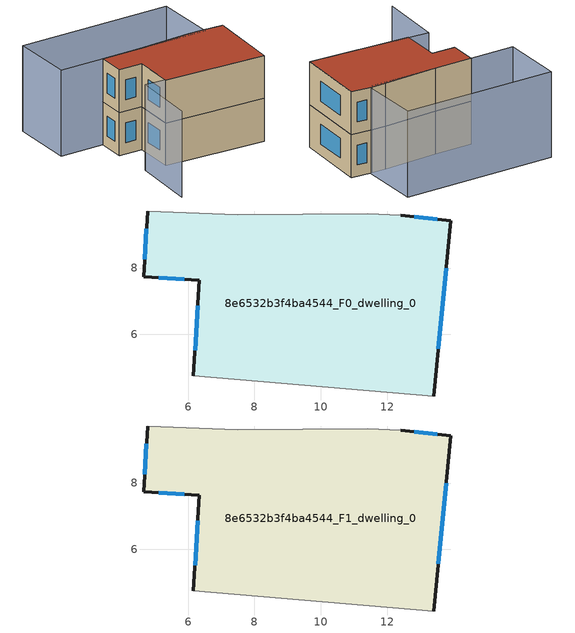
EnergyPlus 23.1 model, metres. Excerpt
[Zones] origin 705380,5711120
8e6532b3f4ba4544_F0_dwelling_0
 floor ground (EU_floor_Construction): 13.92,9.42 13.41,4.14 6.16,4.75 6.35,7.63 4.66,7.73 4.78,9.72 7.5,9.61 11.42,9.64 12.42,9.59 z0
 wall outside (EU_wall_Construction): 13.41,4.14 13.92,9.42 12.42,9.59 / 4.78,9.72 4.66,7.73 6.35,7.63 6.16,4.75 z0:3
 wall adiabatic (EU_wall_Construction): 12.42,9.59 11.42,9.64 7.5,9.61 4.78,9.72 / 6.16,4.75 13.41,4.14 z0:3
 window (EU_Window_Construction): 13.52,9.47 12.82,9.55 / 13.55,5.57 13.78,8 / 6.3,6.86 6.21,5.53 / 5.11,7.7 5.89,7.66 / 4.75,9.18 4.69,8.27 z0.81:2.19
8e6532b3f4ba4544_F1_dwelling_0
 floor to 8e6532b3f4ba4544_F0_dwelling_0 (EU_floor_Construction): 13.92,9.42 13.41,4.14 6.16,4.75 6.35,7.63 4.66,7.73 4.78,9.72 7.5,9.61 11.42,9.64 12.42,9.59 z3
 wall outside (EU_wall_Construction): 13.41,4.14 13.92,9.42 12.42,9.59 / 4.78,9.72 4.66,7.73 6.35,7.63 6.16,4.75 z3:6
 wall adiabatic (EU_wall_Construction): 12.42,9.59 11.42,9.64 7.5,9.61 4.78,9.72 / 6.16,4.75 13.41,4.14 z3:6
 window (EU_Window_Construction): 13.52,9.47 12.82,9.55 / 13.55,5.57 13.78,8 / 6.3,6.86 6.21,5.53 / 5.11,7.7 5.89,7.66 / 4.75,9.18 4.69,8.27 z3.81:5.19
 roof outside (EU_roof_Construction): 13.41,4.14 13.92,9.42 12.42,9.59 11.42,9.64 7.5,9.61 4.78,9.72 4.66,7.73 6.35,7.63 6.16,4.75 z6
shading: 4.24,0.33 4.69,4.98 / 4.69,4.98 13.41,4.14 / 1.81,14.31 12.72,13.88 / 12.72,13.88 12.55,9.41 / 12.55,9.41 1.63,9.83 / 1.63,9.83 1.81,14.31 z0:6
[Building]
EU S2 Campaign: North Axis=0; Terrain=City; Solar Distribution=FullExterior
[Site:Location]
London: Latitude=51.5; Longitude=-0.5; Time Zone=0; Elevation=25
[SizingPeriod:WeatherFileDays]
AnnualSizingPeriod: Begin Month=1; Begin Day of Month=1; End Month=12; End Day of Month=31; Day of Week for Start Day=Monday; Use Weather File Daylight Saving Period=No; Use Weather File Rain and Snow Indicators=No
[MATERIAL]
EU_InternalMass_Material: Roughness=MediumRough; Thickness=0.1; Conductivity=1; Density=1800; Specific Heat=900; Thermal Absorptance=0.9; Solar Absorptance=0.7; Visible Absorptance=0.7
[MATERIAL:NOMASS] Roughness=MediumRough; Thermal Absorptance=0.9; Solar Absorptance=0.7; Visible Absorptance=0.7
Name | Thermal Resistance
EU_wall_NoMass | 0.555556
EU_roof_NoMass | 0.510204
EU_floor_NoMass | 1.68919
[WINDOWMATERIAL:SIMPLEGLAZINGSYSTEM]
EU_Window_SimpleGlazing: UFactor=3.96; Solar Heat Gain Coefficient=0.85; Visible Transmittance=0.85
[CONSTRUCTION]
EU_wall_Construction: EU_wall_NoMass
EU_roof_Construction: EU_roof_NoMass
EU_floor_Construction: EU_floor_NoMass
EU_Window_Construction: EU_Window_SimpleGlazing
EU_InternalMass_Construction: EU_InternalMass_Material
[ZONE] Type=1; Multiplier=1; Ceiling Height=autocalculate; Volume=124.274; Floor Area=autocalculate; Part of Total Floor Area=Yes
8e6532b3f4ba4544_F0_dwelling_0; 8e6532b3f4ba4544_F1_dwelling_0
[INTERNALMASS] Construction=EU_InternalMass_Construction; Surface Area=41.4248
Name | Zone or ZoneList
8e6532b3f4ba4544_F0_dwelling_0_EU_InternalMass | 8e6532b3f4ba4544_F0_dwelling_0
8e6532b3f4ba4544_F1_dwelling_0_EU_InternalMass | 8e6532b3f4ba4544_F1_dwelling_0
[OTHEREQUIPMENT] Fuel Type=Electricity; Design Level Calculation Method=Watts/Area; Power per Zone Floor Area=1; Fraction Latent=0; Fraction Radiant=0; Fraction Lost=0; Carbon Dioxide Generation Rate=0; EndUse Subcategory=EU_Step8_InternalGains
Name | Zone or ZoneList or Space or SpaceList | Schedule
EU_Step8_InternalGain_8e6532b3f4ba4544_F0_dwelling_0_f000 | 8e6532b3f4ba4544_F0_dwelling_0 | EU_Step8_GainSchedule_8e6532b3f4ba4544_F0_dwelling_0_f000
EU_Step8_InternalGain_8e6532b3f4ba4544_F1_dwelling_0_f000 | 8e6532b3f4ba4544_F1_dwelling_0 | EU_Step8_GainSchedule_8e6532b3f4ba4544_F1_dwelling_0_f000
[ZONEVENTILATION:DESIGNFLOWRATE] Schedule=EU_AlwaysOn; Design Flow Rate Calculation Method=AirChanges/Hour; Air Changes per Hour=0.48; Ventilation Type=Natural; Fan Pressure Rise=0; Fan Total Efficiency=1; Constant Term Coefficient=1; Temperature Term Coefficient=0; Velocity Term Coefficient=0; Velocity Squared Term Coefficient=0; Minimum Indoor Temperature=-100; Maximum Indoor Temperature=100; Delta Temperature=-100; Minimum Outdoor Temperature=-100; Maximum Outdoor Temperature=100; Maximum Wind Speed=40
Name | Zone or ZoneList or Space or SpaceList
EU_ConstantAir_8e6532b3f4ba4544_F0_dwelling_0 | 8e6532b3f4ba4544_F0_dwelling_0
EU_ConstantAir_8e6532b3f4ba4544_F1_dwelling_0 | 8e6532b3f4ba4544_F1_dwelling_0
[HVACTEMPLATE:THERMOSTAT] Constant Heating Setpoint=20; Constant Cooling Setpoint=50
EU_HeatOnly_8e6532b3f4ba4544_F0_dwelling_0; EU_HeatOnly_8e6532b3f4ba4544_F1_dwelling_0
[HVACTEMPLATE:ZONE:IDEALLOADSAIRSYSTEM] System Availability Schedule=EU_AlwaysOn; Maximum Heating Supply Air Temperature=50; Minimum Cooling Supply Air Temperature=13; Maximum Heating Supply Air Humidity Ratio=0.0156; Minimum Cooling Supply Air Humidity Ratio=0.0077; Heating Limit=NoLimit; Cooling Limit=NoLimit; Heating Availability Schedule=EU_AlwaysOn; Cooling Availability Schedule=EU_CoolingOff; Dehumidification Control Type=ConstantSensibleHeatRatio; Cooling Sensible Heat Ratio=0.7; Dehumidification Setpoint=60; Humidification Control Type=None; Humidification Setpoint=30; Outdoor Air Method=None; Outdoor Air Flow Rate per Person=0.00944; Outdoor Air Flow Rate per Zone Floor Area=0; Outdoor Air Flow Rate per Zone=0; Demand Controlled Ventilation Type=None; Outdoor Air Economizer Type=NoEconomizer; Heat Recovery Type=None; Sensible Heat Recovery Effectiveness=0.7; Latent Heat Recovery Effectiveness=0.65
Name | Template Thermostat
8e6532b3f4ba4544_F0_dwelling_0 | EU_HeatOnly_8e6532b3f4ba4544_F0_dwelling_0
8e6532b3f4ba4544_F1_dwelling_0 | EU_HeatOnly_8e6532b3f4ba4544_F1_dwelling_0
[SIZING:ZONE] Zone Cooling Design Supply Air Temperature Input Method=SupplyAirTemperature; Zone Cooling Design Supply Air Temperature=13; Zone Heating Design Supply Air Temperature Input Method=SupplyAirTemperature; Zone Heating Design Supply Air Temperature=50; Zone Cooling Design Supply Air Humidity Ratio=0.008; Zone Heating Design Supply Air Humidity Ratio=0.008; Cooling Design Air Flow Method=DesignDay; Cooling Design Air Flow Rate=0; Cooling Minimum Air Flow per Zone Floor Area=0.000762; Cooling Minimum Air Flow=0; Cooling Minimum Air Flow Fraction=0.2; Heating Design Air Flow Method=DesignDay; Heating Design Air Flow Rate=0; Heating Maximum Air Flow per Zone Floor Area=0.002032; Heating Maximum Air Flow=0.141576; Heating Maximum Air Flow Fraction=0.3; Account for Dedicated Outdoor Air System=No; Dedicated Outdoor Air System Control Strategy=NeutralSupplyAir; Dedicated Outdoor Air Low Setpoint Temperature for Design=autosize; Dedicated Outdoor Air High Setpoint Temperature for Design=autosize; Zone Load Sizing Method=Sensible Load Only No Latent Load; Zone Latent Cooling Design Supply Air Humidity Ratio Input Method=HumidityRatioDifference; Zone Cooling Design Supply Air Humidity Ratio Difference=0.005; Zone Latent Heating Design Supply Air Humidity Ratio Input Method=HumidityRatioDifference; Zone Humidification Design Supply Air Humidity Ratio Difference=0.005
8e6532b3f4ba4544_F0_dwelling_0; 8e6532b3f4ba4544_F1_dwelling_0
[SCHEDULE:CONSTANT]
Name | Hourly Value
EU_AlwaysOn | 1
EU_CoolingOff | 0
[SCHEDULE:FILE] Column Number=1; Rows to Skip at Top=0; Number of Hours of Data=8760; Column Separator=Comma; Interpolate to Timestep=No; Minutes per Item=60; Adjust Schedule for Daylight Savings=Yes
Name | File
EU_Step8_GainSchedule_8e6532b3f4ba4544_F0_dwelling_0_f000 | ../../schedules/8e6532b3f4ba4544/8e6532b3f4ba4544_F0_dwelling_0_f000_gain.csv
EU_Step8_GainSchedule_8e6532b3f4ba4544_F1_dwelling_0_f000 | ../../schedules/8e6532b3f4ba4544/8e6532b3f4ba4544_F1_dwelling_0_f000_gain.csv
